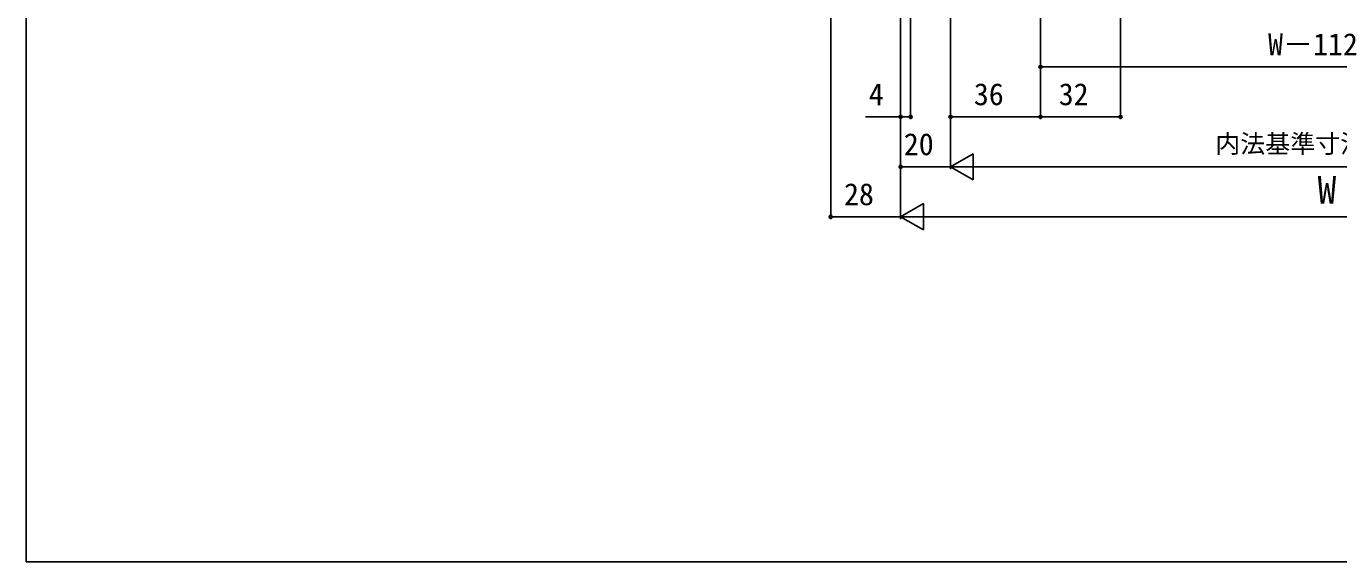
# Model space of a CAD drawing. Units: millimetres, scale not verified. Extents: x -525 to 525, y -783 to 778.
# Drawn here: x -525 to 0, y -783 to -568 of the extents above; entities that cross this region are included whole.
import ezdxf
from ezdxf.enums import TextEntityAlignment as Align

# ---------------------------------------------------------------- set-up
doc = ezdxf.new("R2010")
doc.units = ezdxf.units.MM
doc.header["$LTSCALE"] = 4
doc.layers.add('0-7_YKK_D', color=6, linetype='Continuous')
doc.layers.add('0-8_YKK_ZWAK', color=7, linetype='Continuous')
doc.styles.add('ＭＳ ゴシック', font='')
doc.styles.get('ＭＳ ゴシック').set_extended_font_data('MS Gothic')

msp = doc.modelspace()

# ---------------------------------------------------------------- linework, layer by layer
at = {"layer": '0-7_YKK_D'}
for p, q in [((-203, -396.2), (-203, -645.7)), ((-87, -431.7), (-87, -605.7)), ((-119, -445.8), (-119, -585.7)), ((-155, -447.427), (-155, -605.7)), ((-119, -447.427), (-119, -605.7)), ((-119, -448.427), (-119, -605.7)), ((-175, -460.45), (-175, -645.7)), ((-175, -461.2), (-175, -605.7)), ((-171, -461.2), (-171, -605.7)), ((-175, -463.7), (-175, -645.7)), ((-175, -464.7), (-175, -625.7)), ((-155, -464.7), (-155, -625.7)), ((-155, -465.7), (-155, -625.7)), ((-119, -584.7), (119, -584.7)), ((-155, -604.7), (-119, -604.7)), ((-119, -604.7), (-87, -604.7)), ((-155, -624.7), (-145.907, -619.45)), ((-145.907, -629.95), (-145.907, -619.45)), ((-175, -624.7), (-155, -624.7)), ((-155, -624.7), (-145.907, -629.95)), ((-155, -624.7), (-136.813, -624.7)), ((-144.5, -624.7), (144.5, -624.7)), ((-175, -644.7), (-165.907, -639.45)), ((-165.907, -649.95), (-165.907, -639.45)), ((-175, -644.7), (-203, -644.7)), ((-175, -644.7), (-165.907, -649.95)), ((-175, -644.7), (-156.813, -644.7)), ((-164.5, -644.7), (164.5, -644.7))]:
    msp.add_line(p, q, dxfattribs=at)
msp.add_lwpolyline([(-171, -604.7), (-175, -604.7), (-189.118, -604.7)], dxfattribs=at)
for centre in [(-119, -584.7), (-175, -604.7), (-171, -604.7), (-155, -604.7), (-119, -604.7), (-119, -604.7), (-87, -604.7), (-175, -624.7), (-203, -644.7)]:
    msp.add_circle(centre, 0.637, dxfattribs=at)
at = {"layer": '0-8_YKK_ZWAK'}
msp.add_line((-525, 747.3), (-525, -782.7), dxfattribs=at)
msp.add_lwpolyline([(-525, -782.7), (525, -782.7), (525, 747.3)], dxfattribs=at)

# ---------------------------------------------------------------- texts
at = {"layer": '0-7_YKK_D', "style": 'ＭＳ ゴシック'}
for s, height, p in [('W－112', 8.798, (-27.92, -582.7)), ('4', 8.798, (-187.732, -602.7)), ('36', 8.798, (-145.693, -602.7)), ('32', 8.798, (-111.727, -602.7)), ('20', 8.798, (-173.716, -622.7)), ('内法基準寸法w', 7.331, (-49.063, -621.336)), ('W', 11, (-8.097, -642.7)), ('28', 8.798, (-197.66, -642.7))]:
    msp.add_text(s, height=height, dxfattribs=at).set_placement(p, align=Align.BOTTOM_LEFT)

doc.saveas('drawing.dxf')
